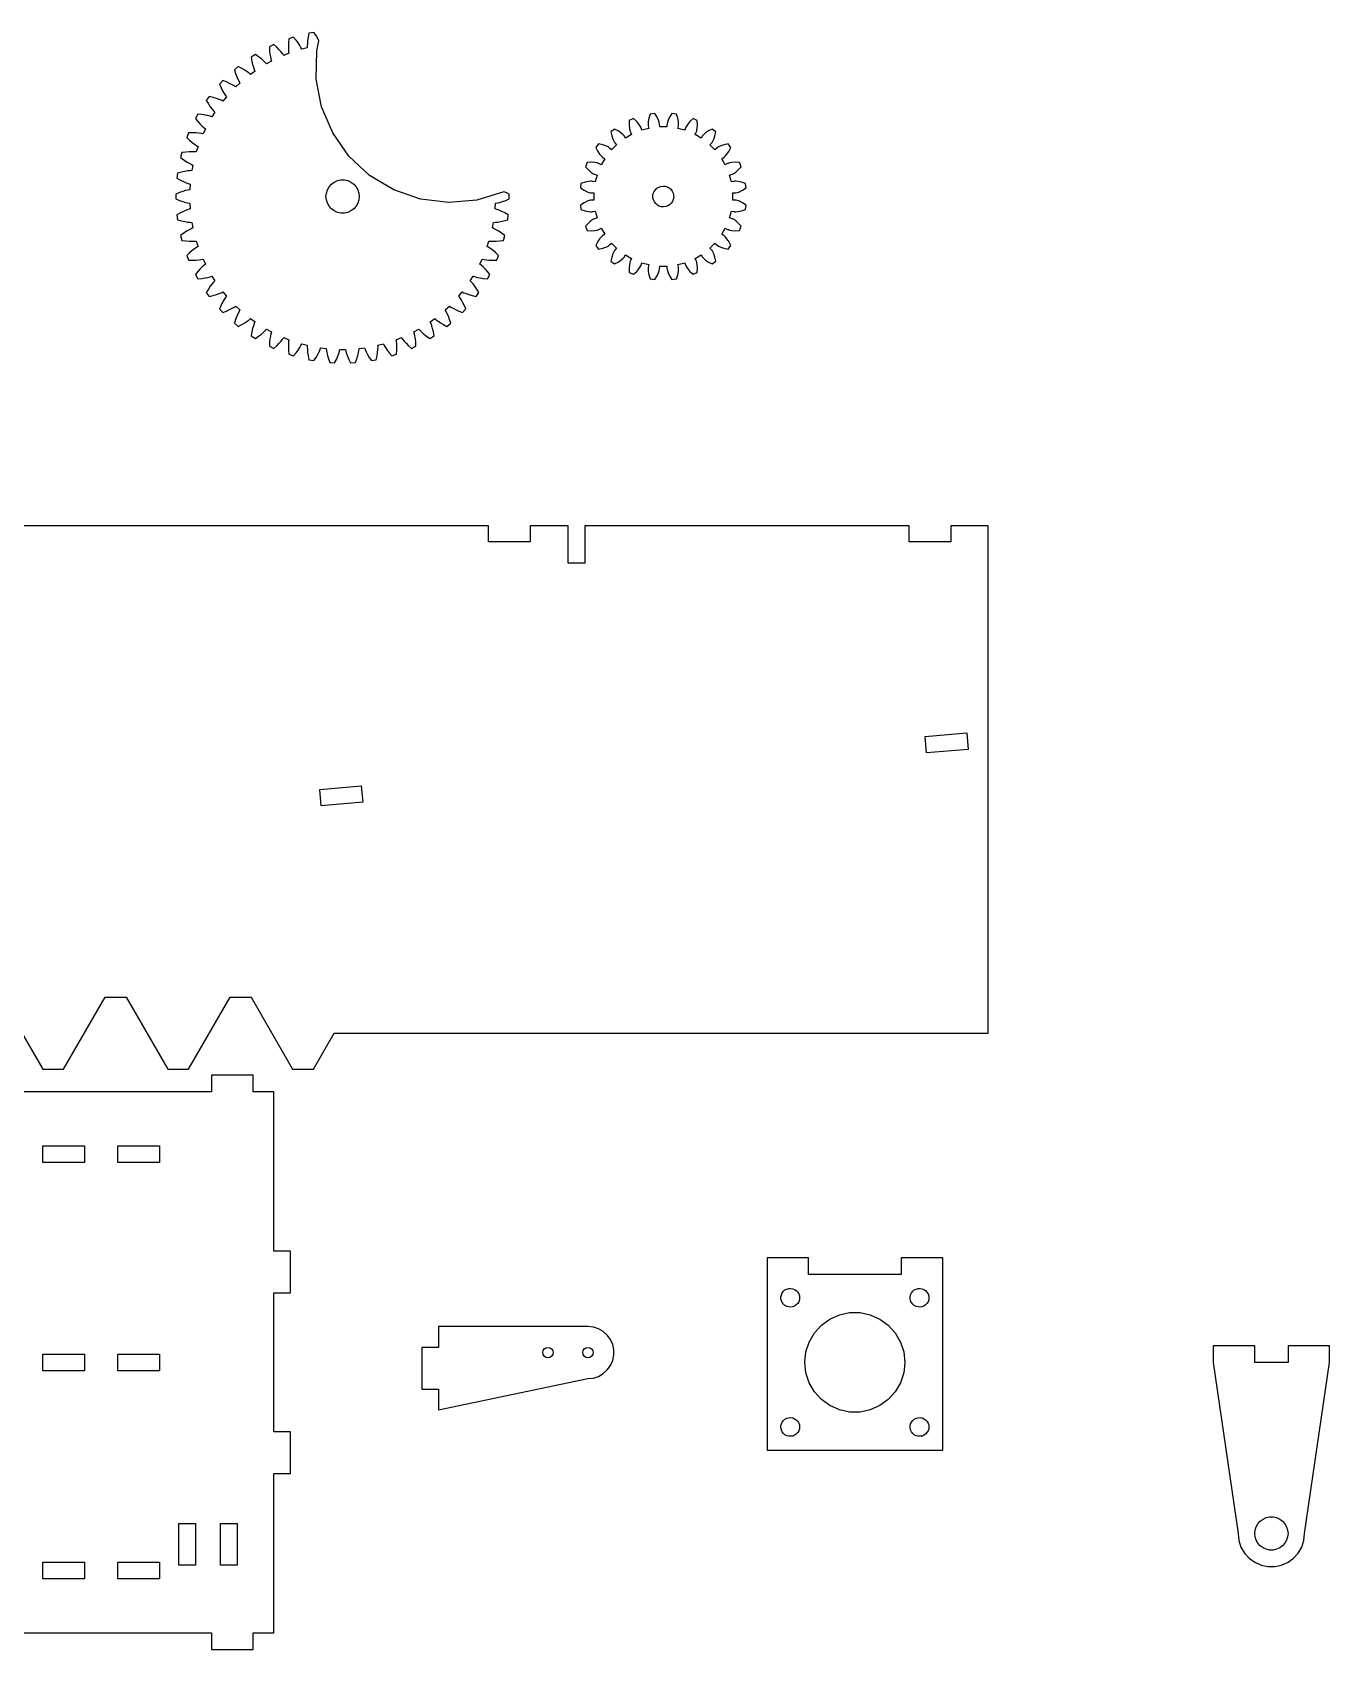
# Model space of a CAD drawing. Header units: metres. Extents: x -508 to 508, y -209 to 629.
# Drawn here: x 2.5 to 314, y -209 to 179.4 of the extents above; entities that cross this region are included whole.
import ezdxf

# ---------------------------------------------------------------- set-up
doc = ezdxf.new("R2010")
doc.units = ezdxf.units.M

msp = doc.modelspace()

# ---------------------------------------------------------------- linework, layer by layer
for p, q in [((68.9133, 179.201), (68.7155, 178.275)), ((70.0859, 179.424), (68.9133, 179.201)), ((70.6105, 178.637), (70.0859, 179.424)), ((60.4986, 176.467), (59.4185, 175.958)), ((59.4185, 175.958), (59.457, 175.013)), ((59.457, 175.013), (59.5385, 174.196)), ((61.2026, 175.834), (60.4986, 176.467)), ((61.7802, 175.251), (61.2026, 175.834)), ((62.2399, 174.728), (61.7802, 175.251)), ((63.9836, 176.935), (63.9621, 176.115)), ((63.9621, 176.115), (63.9847, 175.419)), ((64.0639, 177.878), (63.9836, 176.935)), ((63.9847, 175.419), (64.0366, 174.85)), ((64.0366, 174.85), (64.103, 174.41)), ((65.1992, 178.247), (64.0639, 177.878)), ((65.8184, 177.531), (65.1992, 178.247)), ((66.3183, 176.88), (65.8184, 177.531)), ((66.7089, 176.304), (66.3183, 176.88)), ((67.001, 175.814), (66.7089, 176.304)), ((67.2062, 175.418), (67.001, 175.814)), ((67.2094, 175.407), (67.2062, 175.418)), ((68.5202, 175.743), (67.2094, 175.407)), ((68.5265, 176.771), (68.5067, 176.2)), ((68.5067, 176.2), (68.5174, 175.755)), ((68.5174, 175.755), (68.5202, 175.743)), ((68.5912, 177.464), (68.5265, 176.771)), ((68.7155, 178.275), (68.5912, 177.464)), ((71.0248, 177.928), (70.6105, 178.637)), ((70.6554, 168.192), (70.774, 174.986)), ((70.774, 174.986), (71.3195, 177.348)), ((71.3195, 177.348), (71.0248, 177.928)), ((51.9481, 171.217), (51.0284, 170.457)), ((52.7872, 170.78), (51.9481, 171.217)), ((56.0582, 174.111), (55.0504, 173.471)), ((55.0504, 173.471), (55.2071, 172.538)), ((55.2071, 172.538), (55.3904, 171.738)), ((55.3904, 171.738), (55.5852, 171.07)), ((55.5852, 171.07), (55.7769, 170.532)), ((56.8359, 173.572), (56.0582, 174.111)), ((57.4821, 173.065), (56.8359, 173.572)), ((58.0037, 172.604), (57.4821, 173.065)), ((58.4086, 172.202), (58.0037, 172.604)), ((58.7057, 171.87), (58.4086, 172.202)), ((58.7117, 171.86), (58.7057, 171.87)), ((59.8976, 172.512), (58.7117, 171.86)), ((59.5385, 174.196), (59.6481, 173.509)), ((59.6481, 173.509), (59.7709, 172.951)), ((59.7709, 172.951), (59.892, 172.522)), ((59.892, 172.522), (59.8976, 172.512)), ((62.5912, 174.278), (62.2399, 174.728)), ((62.8444, 173.912), (62.5912, 174.278)), ((62.849, 173.901), (62.8444, 173.912)), ((64.1072, 174.399), (62.849, 173.901)), ((64.103, 174.41), (64.1072, 174.399)), ((48.2331, 167.832), (47.4159, 166.961)), ((49.1204, 167.503), (48.2331, 167.832)), ((49.8723, 167.173), (49.1204, 167.503)), ((50.4921, 166.856), (49.8723, 167.173)), ((51.0284, 170.457), (51.3008, 169.55)), ((51.3008, 169.55), (51.5829, 168.779)), ((52.3495, 167.237), (51.363, 166.311)), ((51.5829, 168.779), (51.86, 168.141)), ((51.86, 168.141), (52.1175, 167.631)), ((52.1175, 167.631), (52.3415, 167.246)), ((52.3415, 167.246), (52.3495, 167.237)), ((53.4919, 170.358), (52.7872, 170.78)), ((54.067, 169.967), (53.4919, 170.358)), ((54.5192, 169.618), (54.067, 169.967)), ((54.8556, 169.326), (54.5192, 169.618)), ((54.8628, 169.317), (54.8556, 169.326)), ((55.9576, 170.112), (54.8628, 169.317)), ((55.7769, 170.532), (55.9508, 170.122)), ((55.9508, 170.122), (55.9576, 170.112)), ((71.9519, 161.523), (70.6554, 168.192)), ((44.9717, 164.007), (44.27, 163.041)), ((45.8932, 163.792), (44.9717, 164.007)), ((46.6805, 163.559), (45.8932, 163.792)), ((47.3351, 163.322), (46.6805, 163.559)), ((47.8596, 163.097), (47.3351, 163.322)), ((47.4159, 166.961), (47.7998, 166.097)), ((47.7998, 166.097), (48.1763, 165.367)), ((48.1763, 165.367), (48.5312, 164.768)), ((49.1301, 163.933), (48.2675, 162.89)), ((48.5312, 164.768), (48.8506, 164.295)), ((48.8506, 164.295), (49.1211, 163.941)), ((49.1211, 163.941), (49.1301, 163.933)), ((50.9843, 166.567), (50.4921, 166.856)), ((51.3547, 166.32), (50.9843, 166.567)), ((51.363, 166.311), (51.3547, 166.32)), ((42.2153, 159.803), (41.6403, 158.757)), ((43.1566, 159.706), (42.2153, 159.803)), ((43.9669, 159.573), (43.1566, 159.706)), ((44.6459, 159.421), (43.9669, 159.573)), ((44.27, 163.041), (44.7593, 162.231)), ((45.1946, 159.263), (44.6459, 159.421)), ((44.7593, 162.231), (45.2243, 161.554)), ((45.6149, 159.115), (45.1946, 159.263)), ((45.2243, 161.554), (45.6514, 161.005)), ((46.3502, 160.252), (45.6251, 159.109)), ((45.6514, 161.005), (46.0276, 160.576)), ((46.0276, 160.576), (46.3403, 160.258)), ((46.3403, 160.258), (46.3502, 160.252)), ((48.2582, 162.898), (47.8596, 163.097)), ((48.2675, 162.89), (48.2582, 162.898)), ((74.6066, 155.268), (71.9519, 161.523)), ((150.841, 159.762), (150.53, 158.783)), ((151.933, 159.906), (150.841, 159.762)), ((152.486, 159.04), (151.933, 159.906)), ((156.063, 159.906), (155.509, 159.04)), ((157.155, 159.762), (156.063, 159.906)), ((157.466, 158.783), (157.155, 159.762)), ((41.6403, 158.757), (42.2272, 158.015)), ((42.2272, 158.015), (42.7734, 157.402)), ((42.7734, 157.402), (43.266, 156.91)), ((43.266, 156.91), (43.693, 156.532)), ((44.0537, 156.251), (43.4775, 155.026)), ((43.693, 156.532), (44.043, 156.256)), ((44.043, 156.256), (44.0537, 156.251)), ((45.6251, 159.109), (45.6149, 159.115)), ((142.256, 156.207), (141.382, 155.536)), ((141.382, 155.536), (141.603, 154.532)), ((143.169, 155.734), (142.256, 156.207)), ((143.832, 155.287), (143.169, 155.734)), ((145.833, 158.272), (145.787, 157.245)), ((145.787, 157.245), (145.842, 156.448)), ((146.851, 158.693), (145.833, 158.272)), ((145.842, 156.448), (145.945, 155.886)), ((145.945, 155.886), (146.045, 155.558)), ((146.045, 155.558), (146.089, 155.453)), ((146.089, 155.453), (146.38, 154.883)), ((147.61, 158), (146.851, 158.693)), ((148.135, 157.398), (147.61, 158)), ((148.459, 156.927), (148.135, 157.398)), ((148.62, 156.625), (148.459, 156.927)), ((148.663, 156.519), (148.62, 156.625)), ((148.86, 155.911), (148.663, 156.519)), ((150.492, 156.348), (148.86, 155.911)), ((150.376, 157.998), (150.331, 157.429)), ((150.331, 157.429), (150.342, 157.087)), ((150.342, 157.087), (150.358, 156.973)), ((150.358, 156.973), (150.492, 156.348)), ((150.53, 158.783), (150.376, 157.998)), ((152.837, 158.322), (152.486, 159.04)), ((153.028, 157.784), (152.837, 158.322)), ((153.106, 157.451), (153.028, 157.784)), ((153.121, 157.337), (153.106, 157.451)), ((153.153, 156.698), (153.121, 157.337)), ((154.842, 156.698), (153.153, 156.698)), ((154.875, 157.337), (154.842, 156.698)), ((154.889, 157.451), (154.875, 157.337)), ((154.967, 157.784), (154.889, 157.451)), ((155.158, 158.322), (154.967, 157.784)), ((155.509, 159.04), (155.158, 158.322)), ((157.619, 157.998), (157.466, 158.783)), ((157.504, 156.348), (157.638, 156.973)), ((159.136, 155.911), (157.504, 156.348)), ((157.664, 157.429), (157.619, 157.998)), ((157.638, 156.973), (157.653, 157.087)), ((157.653, 157.087), (157.664, 157.429)), ((159.332, 156.519), (159.136, 155.911)), ((159.375, 156.625), (159.332, 156.519)), ((159.537, 156.927), (159.375, 156.625)), ((159.861, 157.398), (159.537, 156.927)), ((160.386, 158), (159.861, 157.398)), ((161.145, 158.693), (160.386, 158)), ((162.162, 158.272), (161.145, 158.693)), ((161.615, 154.883), (161.907, 155.453)), ((161.907, 155.453), (161.951, 155.558)), ((161.951, 155.558), (162.05, 155.886)), ((162.05, 155.886), (162.154, 156.448)), ((162.154, 156.448), (162.209, 157.245)), ((162.209, 157.245), (162.162, 158.272)), ((164.827, 155.734), (164.164, 155.287)), ((165.739, 156.207), (164.827, 155.734)), ((166.613, 155.536), (165.739, 156.207)), ((166.392, 154.532), (166.613, 155.536)), ((40.0076, 155.288), (39.5682, 154.178)), ((39.5682, 154.178), (40.2435, 153.515)), ((40.9536, 155.309), (40.0076, 155.288)), ((40.2435, 153.515), (40.8622, 152.975)), ((40.8622, 152.975), (41.4126, 152.549)), ((41.7742, 155.279), (40.9536, 155.309)), ((41.4126, 152.549), (41.8836, 152.227)), ((42.467, 155.212), (41.7742, 155.279)), ((42.2768, 151.993), (41.8586, 150.706)), ((41.8836, 152.227), (42.2655, 151.997)), ((42.2655, 151.997), (42.2768, 151.993)), ((43.0311, 155.125), (42.467, 155.212)), ((43.4667, 155.031), (43.0311, 155.125)), ((43.4775, 155.026), (43.4667, 155.031)), ((78.5037, 149.703), (74.6066, 155.268)), ((138.462, 152.615), (137.791, 151.742)), ((137.791, 151.742), (138.264, 150.829)), ((139.465, 152.395), (138.462, 152.615)), ((140.222, 152.135), (139.465, 152.395)), ((140.737, 151.89), (140.222, 152.135)), ((141.028, 151.709), (140.737, 151.89)), ((141.118, 151.639), (141.028, 151.709)), ((141.593, 151.21), (141.118, 151.639)), ((142.788, 152.405), (141.593, 151.21)), ((141.603, 154.532), (141.863, 153.776)), ((141.863, 153.776), (142.108, 153.261)), ((142.108, 153.261), (142.289, 152.97)), ((142.289, 152.97), (142.359, 152.879)), ((142.359, 152.879), (142.788, 152.405)), ((144.266, 154.917), (143.832, 155.287)), ((144.5, 154.667), (144.266, 154.917)), ((144.57, 154.576), (144.5, 154.667)), ((144.917, 154.039), (144.57, 154.576)), ((146.38, 154.883), (144.917, 154.039)), ((163.078, 154.039), (161.615, 154.883)), ((163.426, 154.576), (163.078, 154.039)), ((163.495, 154.667), (163.426, 154.576)), ((163.729, 154.917), (163.495, 154.667)), ((164.164, 155.287), (163.729, 154.917)), ((165.208, 152.405), (165.637, 152.879)), ((166.402, 151.21), (165.208, 152.405)), ((165.637, 152.879), (165.707, 152.97)), ((165.707, 152.97), (165.888, 153.261)), ((165.888, 153.261), (166.133, 153.776)), ((166.133, 153.776), (166.392, 154.532)), ((166.877, 151.639), (166.402, 151.21)), ((166.968, 151.709), (166.877, 151.639)), ((167.258, 151.89), (166.968, 151.709)), ((167.774, 152.135), (167.258, 151.89)), ((168.53, 152.395), (167.774, 152.135)), ((169.534, 152.615), (168.53, 152.395)), ((170.204, 151.742), (169.534, 152.615)), ((169.731, 150.829), (170.204, 151.742)), ((38.3832, 150.531), (38.0863, 149.375)), ((38.0863, 149.375), (38.8394, 148.802)), ((39.3192, 150.67), (38.3832, 150.531)), ((38.8394, 148.802), (39.5209, 148.344)), ((40.137, 150.743), (39.3192, 150.67)), ((39.5209, 148.344), (40.1203, 147.99)), ((40.1203, 147.99), (40.6281, 147.729)), ((40.8327, 150.765), (40.137, 150.743)), ((40.6281, 147.729), (41.0357, 147.549)), ((41.4032, 150.748), (40.8327, 150.765)), ((41.8472, 150.71), (41.4032, 150.748)), ((41.8586, 150.706), (41.8472, 150.71)), ((83.4728, 145.069), (78.5037, 149.703)), ((135.726, 148.165), (135.304, 147.147)), ((136.753, 148.211), (135.726, 148.165)), ((137.55, 148.156), (136.753, 148.211)), ((138.112, 148.053), (137.55, 148.156)), ((138.439, 147.953), (138.112, 148.053)), ((138.264, 150.829), (138.71, 150.166)), ((138.545, 147.909), (138.439, 147.953)), ((139.114, 147.618), (138.545, 147.909)), ((138.71, 150.166), (139.081, 149.732)), ((139.081, 149.732), (139.331, 149.497)), ((139.959, 149.081), (139.114, 147.618)), ((139.331, 149.497), (139.422, 149.428)), ((139.422, 149.428), (139.959, 149.081)), ((168.036, 149.081), (168.574, 149.428)), ((168.881, 147.618), (168.036, 149.081)), ((168.574, 149.428), (168.665, 149.497)), ((168.665, 149.497), (168.915, 149.732)), ((169.451, 147.909), (168.881, 147.618)), ((168.915, 149.732), (169.285, 150.166)), ((169.285, 150.166), (169.731, 150.829)), ((169.556, 147.953), (169.451, 147.909)), ((169.884, 148.053), (169.556, 147.953)), ((170.445, 148.156), (169.884, 148.053)), ((171.243, 148.211), (170.445, 148.156)), ((172.27, 148.165), (171.243, 148.211)), ((172.691, 147.147), (172.27, 148.165)), ((37.3678, 145.608), (37.2182, 144.424)), ((37.2182, 144.424), (38.0371, 143.95)), ((38.2789, 145.864), (37.3678, 145.608)), ((38.0371, 143.95), (38.7707, 143.581)), ((39.0812, 146.039), (38.2789, 145.864)), ((39.7687, 146.147), (39.0812, 146.039)), ((40.3368, 146.202), (39.7687, 146.147)), ((40.7821, 146.22), (40.3368, 146.202)), ((40.7938, 146.218), (40.7821, 146.22)), ((41.0474, 147.547), (40.7938, 146.218)), ((41.0357, 147.549), (41.0474, 147.547)), ((74.9989, 143.464), (75.7628, 143.804)), ((75.7628, 143.804), (76.5808, 143.978)), ((76.5808, 143.978), (77.417, 143.978)), ((77.417, 143.978), (78.2349, 143.804)), ((78.2349, 143.804), (78.9989, 143.464)), ((89.2967, 141.57), (83.4728, 145.069)), ((135.304, 147.147), (135.997, 146.388)), ((135.997, 146.388), (136.6, 145.863)), ((136.6, 145.863), (137.07, 145.539)), ((137.07, 145.539), (137.373, 145.378)), ((137.373, 145.378), (137.478, 145.334)), ((137.478, 145.334), (138.087, 145.138)), ((138.087, 145.138), (137.65, 143.506)), ((169.908, 145.138), (170.517, 145.334)), ((170.346, 143.506), (169.908, 145.138)), ((170.517, 145.334), (170.623, 145.378)), ((170.623, 145.378), (170.925, 145.539)), ((170.925, 145.539), (171.395, 145.863)), ((171.395, 145.863), (171.998, 146.388)), ((171.998, 146.388), (172.691, 147.147)), ((37.8493, 140.965), (36.9774, 140.597)), ((36.9774, 140.597), (36.9774, 139.403)), ((38.6233, 141.239), (37.8493, 140.965)), ((39.2919, 141.432), (38.6233, 141.239)), ((38.7707, 143.581), (39.4097, 143.305)), ((39.8485, 141.558), (39.2919, 141.432)), ((39.4097, 143.305), (39.9461, 143.11)), ((40.2881, 141.631), (39.8485, 141.558)), ((39.9461, 143.11), (40.3731, 142.982)), ((40.3, 141.631), (40.2881, 141.631)), ((40.385, 142.982), (40.3, 141.631)), ((40.3731, 142.982), (40.385, 142.982)), ((72.9989, 140), (73.0863, 140.832)), ((73.0863, 139.168), (72.9989, 140)), ((73.0863, 140.832), (73.3447, 141.627)), ((73.3447, 141.627), (73.7628, 142.351)), ((73.7628, 142.351), (74.3224, 142.973)), ((74.3224, 142.973), (74.9989, 143.464)), ((78.9989, 143.464), (79.6754, 142.973)), ((79.6754, 142.973), (80.2349, 142.351)), ((80.2349, 142.351), (80.6531, 141.627)), ((80.6531, 141.627), (80.9115, 140.832)), ((80.9115, 140.832), (80.9989, 140)), ((80.9989, 140), (80.9115, 139.168)), ((95.7209, 139.358), (89.2967, 141.57)), ((115.731, 141.108), (109.233, 139.122)), ((115.735, 141.111), (115.731, 141.108)), ((116.148, 140.965), (115.735, 141.111)), ((117.02, 140.597), (116.148, 140.965)), ((117.02, 139.403), (117.02, 140.597)), ((134.235, 143.157), (134.092, 142.065)), ((134.092, 142.065), (134.957, 141.512)), ((135.215, 143.468), (134.235, 143.157)), ((134.957, 141.512), (135.676, 141.16)), ((136, 143.621), (135.215, 143.468)), ((135.676, 141.16), (136.214, 140.969)), ((136.569, 143.667), (136, 143.621)), ((136.214, 140.969), (136.547, 140.892)), ((136.547, 140.892), (136.661, 140.877)), ((136.911, 143.655), (136.569, 143.667)), ((136.661, 140.877), (137.3, 140.845)), ((137.024, 143.64), (136.911, 143.655)), ((137.65, 143.506), (137.024, 143.64)), ((137.3, 140.845), (137.3, 139.155)), ((151.505, 140.196), (151.601, 140.71)), ((151.519, 139.674), (151.505, 140.196)), ((151.601, 140.71), (151.801, 141.193)), ((151.801, 141.193), (152.097, 141.624)), ((152.097, 141.624), (152.476, 141.983)), ((152.476, 141.983), (152.921, 142.256)), ((152.921, 142.256), (153.414, 142.431)), ((153.414, 142.431), (153.932, 142.499)), ((153.932, 142.499), (154.453, 142.458)), ((154.453, 142.458), (154.954, 142.31)), ((154.954, 142.31), (155.414, 142.06)), ((155.414, 142.06), (155.811, 141.721)), ((155.811, 141.721), (156.129, 141.306)), ((156.129, 141.306), (156.354, 140.835)), ((156.354, 140.835), (156.476, 140.326)), ((156.476, 140.326), (156.49, 139.804)), ((170.971, 143.64), (170.346, 143.506)), ((170.696, 140.845), (171.335, 140.877)), ((170.696, 139.155), (170.696, 140.845)), ((171.084, 143.655), (170.971, 143.64)), ((171.427, 143.667), (171.084, 143.655)), ((171.335, 140.877), (171.448, 140.892)), ((171.996, 143.621), (171.427, 143.667)), ((171.448, 140.892), (171.782, 140.969)), ((171.782, 140.969), (172.32, 141.16)), ((172.78, 143.468), (171.996, 143.621)), ((172.32, 141.16), (173.038, 141.512)), ((173.76, 143.157), (172.78, 143.468)), ((173.038, 141.512), (173.904, 142.065)), ((173.904, 142.065), (173.76, 143.157)), ((36.9774, 139.403), (37.8493, 139.035)), ((38.0371, 136.05), (37.2182, 135.576)), ((37.8493, 139.035), (38.6233, 138.761)), ((38.7707, 136.419), (38.0371, 136.05)), ((38.6233, 138.761), (39.2919, 138.568)), ((39.4097, 136.695), (38.7707, 136.419)), ((39.2919, 138.568), (39.8485, 138.442)), ((39.9461, 136.89), (39.4097, 136.695)), ((39.8485, 138.442), (40.2881, 138.369)), ((40.3731, 137.018), (39.9461, 136.89)), ((40.2881, 138.369), (40.3, 138.369)), ((40.3, 138.369), (40.385, 137.018)), ((40.385, 137.018), (40.3731, 137.018)), ((73.3447, 138.373), (73.0863, 139.168)), ((73.7628, 137.649), (73.3447, 138.373)), ((74.3224, 137.027), (73.7628, 137.649)), ((74.9989, 136.536), (74.3224, 137.027)), ((75.7628, 136.196), (74.9989, 136.536)), ((76.5808, 136.022), (75.7628, 136.196)), ((77.417, 136.022), (76.5808, 136.022)), ((78.2349, 136.196), (77.417, 136.022)), ((78.9989, 136.536), (78.2349, 136.196)), ((79.6754, 137.027), (78.9989, 136.536)), ((80.2349, 137.649), (79.6754, 137.027)), ((80.6531, 138.373), (80.2349, 137.649)), ((80.9115, 139.168), (80.6531, 138.373)), ((102.465, 138.53), (95.7209, 139.358)), ((109.233, 139.122), (102.465, 138.53)), ((113.613, 137.018), (113.698, 138.369)), ((113.625, 137.018), (113.613, 137.018)), ((114.052, 136.89), (113.625, 137.018)), ((113.698, 138.369), (113.71, 138.369)), ((113.71, 138.369), (114.149, 138.442)), ((114.588, 136.695), (114.052, 136.89)), ((114.149, 138.442), (114.706, 138.568)), ((115.227, 136.419), (114.588, 136.695)), ((114.706, 138.568), (115.374, 138.761)), ((115.961, 136.05), (115.227, 136.419)), ((115.374, 138.761), (116.148, 139.035)), ((116.78, 135.576), (115.961, 136.05)), ((116.148, 139.035), (117.02, 139.403)), ((134.957, 138.488), (134.092, 137.935)), ((134.092, 137.935), (134.235, 136.843)), ((134.235, 136.843), (135.215, 136.532)), ((135.676, 138.84), (134.957, 138.488)), ((135.215, 136.532), (136, 136.379)), ((136.214, 139.031), (135.676, 138.84)), ((136, 136.379), (136.569, 136.333)), ((136.547, 139.108), (136.214, 139.031)), ((136.661, 139.123), (136.547, 139.108)), ((136.569, 136.333), (136.911, 136.345)), ((137.3, 139.155), (136.661, 139.123)), ((136.911, 136.345), (137.024, 136.36)), ((137.024, 136.36), (137.65, 136.494)), ((137.65, 136.494), (138.087, 134.862)), ((151.641, 139.165), (151.519, 139.674)), ((151.866, 138.694), (151.641, 139.165)), ((152.184, 138.279), (151.866, 138.694)), ((152.582, 137.94), (152.184, 138.279)), ((153.041, 137.69), (152.582, 137.94)), ((153.542, 137.542), (153.041, 137.69)), ((154.063, 137.501), (153.542, 137.542)), ((154.581, 137.569), (154.063, 137.501)), ((155.074, 137.744), (154.581, 137.569)), ((155.52, 138.017), (155.074, 137.744)), ((155.899, 138.376), (155.52, 138.017)), ((156.195, 138.807), (155.899, 138.376)), ((156.395, 139.29), (156.195, 138.807)), ((156.49, 139.804), (156.395, 139.29)), ((169.908, 134.862), (170.346, 136.494)), ((170.346, 136.494), (170.971, 136.36)), ((171.335, 139.123), (170.696, 139.155)), ((170.971, 136.36), (171.084, 136.345)), ((171.084, 136.345), (171.427, 136.333)), ((171.448, 139.108), (171.335, 139.123)), ((171.427, 136.333), (171.996, 136.379)), ((171.782, 139.031), (171.448, 139.108)), ((172.32, 138.84), (171.782, 139.031)), ((171.996, 136.379), (172.78, 136.532)), ((173.038, 138.488), (172.32, 138.84)), ((172.78, 136.532), (173.76, 136.843)), ((173.904, 137.935), (173.038, 138.488)), ((173.76, 136.843), (173.904, 137.935)), ((37.2182, 135.576), (37.3678, 134.392)), ((37.3678, 134.392), (38.2789, 134.136)), ((38.2789, 134.136), (39.0812, 133.961)), ((39.0812, 133.961), (39.7687, 133.853)), ((39.7687, 133.853), (40.3368, 133.798)), ((40.6281, 132.271), (40.1203, 132.01)), ((40.3368, 133.798), (40.7821, 133.78)), ((41.0357, 132.451), (40.6281, 132.271)), ((40.7821, 133.78), (40.7938, 133.782)), ((40.7938, 133.782), (41.0474, 132.453)), ((41.0474, 132.453), (41.0357, 132.451)), ((112.95, 132.453), (113.204, 133.782)), ((112.962, 132.451), (112.95, 132.453)), ((113.37, 132.271), (112.962, 132.451)), ((113.204, 133.782), (113.216, 133.78)), ((113.216, 133.78), (113.661, 133.798)), ((113.877, 132.01), (113.37, 132.271)), ((113.661, 133.798), (114.229, 133.853)), ((114.229, 133.853), (114.917, 133.961)), ((114.917, 133.961), (115.719, 134.136)), ((115.719, 134.136), (116.63, 134.392)), ((116.63, 134.392), (116.78, 135.576)), ((135.997, 133.612), (135.304, 132.853)), ((135.304, 132.853), (135.726, 131.835)), ((136.6, 134.137), (135.997, 133.612)), ((137.07, 134.461), (136.6, 134.137)), ((137.373, 134.622), (137.07, 134.461)), ((137.478, 134.666), (137.373, 134.622)), ((138.087, 134.862), (137.478, 134.666)), ((138.439, 132.047), (138.545, 132.091)), ((138.545, 132.091), (139.114, 132.382)), ((139.114, 132.382), (139.959, 130.919)), ((168.036, 130.919), (168.881, 132.382)), ((168.881, 132.382), (169.451, 132.091)), ((169.451, 132.091), (169.556, 132.047)), ((170.517, 134.666), (169.908, 134.862)), ((170.623, 134.622), (170.517, 134.666)), ((170.925, 134.461), (170.623, 134.622)), ((171.395, 134.137), (170.925, 134.461)), ((171.998, 133.612), (171.395, 134.137)), ((172.691, 132.853), (171.998, 133.612)), ((172.27, 131.835), (172.691, 132.853)), ((38.8394, 131.198), (38.0863, 130.625)), ((38.0863, 130.625), (38.3832, 129.469)), ((38.3832, 129.469), (39.3192, 129.33)), ((39.5209, 131.656), (38.8394, 131.198)), ((39.3192, 129.33), (40.137, 129.257)), ((40.1203, 132.01), (39.5209, 131.656)), ((40.137, 129.257), (40.8327, 129.235)), ((40.8327, 129.235), (41.4032, 129.252)), ((41.4032, 129.252), (41.8472, 129.29)), ((41.8472, 129.29), (41.8586, 129.294)), ((41.8586, 129.294), (42.2768, 128.007)), ((111.721, 128.007), (112.139, 129.294)), ((112.139, 129.294), (112.151, 129.29)), ((112.151, 129.29), (112.594, 129.252)), ((112.594, 129.252), (113.165, 129.235)), ((113.165, 129.235), (113.861, 129.257)), ((113.861, 129.257), (114.679, 129.33)), ((114.477, 131.656), (113.877, 132.01)), ((115.158, 131.198), (114.477, 131.656)), ((114.679, 129.33), (115.615, 129.469)), ((115.911, 130.625), (115.158, 131.198)), ((115.615, 129.469), (115.911, 130.625)), ((135.726, 131.835), (136.753, 131.789)), ((136.753, 131.789), (137.55, 131.844)), ((137.55, 131.844), (138.112, 131.947)), ((138.264, 129.171), (137.791, 128.258)), ((137.791, 128.258), (138.462, 127.385)), ((138.112, 131.947), (138.439, 132.047)), ((138.71, 129.834), (138.264, 129.171)), ((139.081, 130.268), (138.71, 129.834)), ((139.331, 130.503), (139.081, 130.268)), ((139.422, 130.572), (139.331, 130.503)), ((139.959, 130.919), (139.422, 130.572)), ((140.737, 128.11), (141.028, 128.291)), ((141.028, 128.291), (141.118, 128.361)), ((141.118, 128.361), (141.593, 128.79)), ((141.593, 128.79), (142.788, 127.595)), ((165.208, 127.595), (166.402, 128.79)), ((166.402, 128.79), (166.877, 128.361)), ((166.877, 128.361), (166.968, 128.291)), ((166.968, 128.291), (167.258, 128.11)), ((168.574, 130.572), (168.036, 130.919)), ((168.665, 130.503), (168.574, 130.572)), ((168.915, 130.268), (168.665, 130.503)), ((169.285, 129.834), (168.915, 130.268)), ((169.731, 129.171), (169.285, 129.834)), ((169.534, 127.385), (170.204, 128.258)), ((169.556, 132.047), (169.884, 131.947)), ((170.204, 128.258), (169.731, 129.171)), ((169.884, 131.947), (170.445, 131.844)), ((170.445, 131.844), (171.243, 131.789)), ((171.243, 131.789), (172.27, 131.835)), ((40.2435, 126.485), (39.5682, 125.822)), ((39.5682, 125.822), (40.0076, 124.712)), ((40.0076, 124.712), (40.9536, 124.691)), ((40.8622, 127.025), (40.2435, 126.485)), ((41.4126, 127.451), (40.8622, 127.025)), ((40.9536, 124.691), (41.7742, 124.721)), ((41.8836, 127.773), (41.4126, 127.451)), ((41.7742, 124.721), (42.467, 124.788)), ((42.2655, 128.003), (41.8836, 127.773)), ((42.2768, 128.007), (42.2655, 128.003)), ((42.467, 124.788), (43.0311, 124.875)), ((43.0311, 124.875), (43.4667, 124.969)), ((43.4667, 124.969), (43.4775, 124.974)), ((43.4775, 124.974), (44.0537, 123.749)), ((109.944, 123.749), (110.52, 124.974)), ((110.52, 124.974), (110.531, 124.969)), ((110.531, 124.969), (110.967, 124.875)), ((110.967, 124.875), (111.531, 124.788)), ((111.531, 124.788), (112.224, 124.721)), ((111.732, 128.003), (111.721, 128.007)), ((112.114, 127.773), (111.732, 128.003)), ((112.585, 127.451), (112.114, 127.773)), ((112.224, 124.721), (113.044, 124.691)), ((113.136, 127.025), (112.585, 127.451)), ((113.044, 124.691), (113.99, 124.712)), ((113.754, 126.485), (113.136, 127.025)), ((114.43, 125.822), (113.754, 126.485)), ((113.99, 124.712), (114.43, 125.822)), ((138.462, 127.385), (139.465, 127.605)), ((139.465, 127.605), (140.222, 127.865)), ((140.222, 127.865), (140.737, 128.11)), ((141.603, 125.468), (141.382, 124.464)), ((141.382, 124.464), (142.256, 123.793)), ((141.863, 126.224), (141.603, 125.468)), ((142.108, 126.739), (141.863, 126.224)), ((142.289, 127.03), (142.108, 126.739)), ((142.359, 127.121), (142.289, 127.03)), ((142.788, 127.595), (142.359, 127.121)), ((143.169, 124.266), (143.832, 124.713)), ((143.832, 124.713), (144.266, 125.083)), ((144.266, 125.083), (144.5, 125.333)), ((144.5, 125.333), (144.57, 125.424)), ((144.57, 125.424), (144.917, 125.961)), ((144.917, 125.961), (146.38, 125.117)), ((146.045, 124.442), (145.945, 124.114)), ((146.089, 124.547), (146.045, 124.442)), ((146.38, 125.117), (146.089, 124.547)), ((161.615, 125.117), (163.078, 125.961)), ((161.907, 124.547), (161.615, 125.117)), ((161.951, 124.442), (161.907, 124.547)), ((162.05, 124.114), (161.951, 124.442)), ((163.078, 125.961), (163.426, 125.424)), ((163.426, 125.424), (163.495, 125.333)), ((163.495, 125.333), (163.729, 125.083)), ((163.729, 125.083), (164.164, 124.713)), ((164.164, 124.713), (164.827, 124.266)), ((165.637, 127.121), (165.208, 127.595)), ((165.707, 127.03), (165.637, 127.121)), ((165.888, 126.739), (165.707, 127.03)), ((165.739, 123.793), (166.613, 124.464)), ((166.133, 126.224), (165.888, 126.739)), ((166.392, 125.468), (166.133, 126.224)), ((166.613, 124.464), (166.392, 125.468)), ((167.258, 128.11), (167.774, 127.865)), ((167.774, 127.865), (168.53, 127.605)), ((168.53, 127.605), (169.534, 127.385)), ((42.2272, 121.985), (41.6403, 121.243)), ((41.6403, 121.243), (42.2153, 120.197)), ((42.7734, 122.598), (42.2272, 121.985)), ((43.266, 123.09), (42.7734, 122.598)), ((43.1566, 120.294), (43.9669, 120.427)), ((43.693, 123.468), (43.266, 123.09)), ((44.043, 123.744), (43.693, 123.468)), ((43.9669, 120.427), (44.6459, 120.579)), ((44.0537, 123.749), (44.043, 123.744)), ((44.6459, 120.579), (45.1946, 120.737)), ((45.1946, 120.737), (45.6149, 120.885)), ((45.6149, 120.885), (45.6251, 120.891)), ((45.6251, 120.891), (46.3502, 119.748)), ((107.648, 119.748), (108.373, 120.891)), ((108.373, 120.891), (108.383, 120.885)), ((108.383, 120.885), (108.803, 120.737)), ((108.803, 120.737), (109.352, 120.579)), ((109.352, 120.579), (110.031, 120.427)), ((109.955, 123.744), (109.944, 123.749)), ((110.305, 123.468), (109.955, 123.744)), ((110.031, 120.427), (110.841, 120.294)), ((110.732, 123.09), (110.305, 123.468)), ((111.224, 122.598), (110.732, 123.09)), ((111.771, 121.985), (111.224, 122.598)), ((112.357, 121.243), (111.771, 121.985)), ((111.782, 120.197), (112.357, 121.243)), ((142.256, 123.793), (143.169, 124.266)), ((145.842, 123.552), (145.787, 122.755)), ((145.787, 122.755), (145.833, 121.728)), ((145.833, 121.728), (146.851, 121.307)), ((145.945, 124.114), (145.842, 123.552)), ((146.851, 121.307), (147.61, 122)), ((147.61, 122), (148.135, 122.602)), ((148.135, 122.602), (148.459, 123.073)), ((148.459, 123.073), (148.62, 123.375)), ((148.62, 123.375), (148.663, 123.481)), ((148.663, 123.481), (148.86, 124.089)), ((148.86, 124.089), (150.492, 123.652)), ((150.342, 122.913), (150.331, 122.571)), ((150.331, 122.571), (150.376, 122.002)), ((150.358, 123.027), (150.342, 122.913)), ((150.492, 123.652), (150.358, 123.027)), ((150.376, 122.002), (150.53, 121.217)), ((150.53, 121.217), (150.841, 120.238)), ((151.933, 120.094), (152.486, 120.96)), ((152.486, 120.96), (152.837, 121.678)), ((152.837, 121.678), (153.028, 122.216)), ((153.028, 122.216), (153.106, 122.549)), ((153.106, 122.549), (153.121, 122.663)), ((153.121, 122.663), (153.153, 123.302)), ((153.153, 123.302), (154.843, 123.302)), ((154.843, 123.302), (154.875, 122.663)), ((154.875, 122.663), (154.889, 122.549)), ((154.889, 122.549), (154.967, 122.216)), ((154.967, 122.216), (155.158, 121.678)), ((155.158, 121.678), (155.509, 120.96)), ((155.509, 120.96), (156.063, 120.094)), ((157.155, 120.238), (157.466, 121.217)), ((157.466, 121.217), (157.619, 122.002)), ((157.504, 123.652), (159.136, 124.089)), ((157.638, 123.027), (157.504, 123.652)), ((157.619, 122.002), (157.664, 122.571)), ((157.653, 122.913), (157.638, 123.027)), ((157.664, 122.571), (157.653, 122.913)), ((159.136, 124.089), (159.332, 123.481)), ((159.332, 123.481), (159.375, 123.375)), ((159.375, 123.375), (159.537, 123.073)), ((159.537, 123.073), (159.861, 122.602)), ((159.861, 122.602), (160.386, 122)), ((160.386, 122), (161.145, 121.307)), ((161.145, 121.307), (162.162, 121.728)), ((162.154, 123.552), (162.05, 124.114)), ((162.209, 122.755), (162.154, 123.552)), ((162.162, 121.728), (162.209, 122.755)), ((164.827, 124.266), (165.739, 123.793)), ((42.2153, 120.197), (43.1566, 120.294)), ((44.7593, 117.769), (44.27, 116.959)), ((44.27, 116.959), (44.9717, 115.993)), ((45.2243, 118.446), (44.7593, 117.769)), ((45.6514, 118.995), (45.2243, 118.446)), ((46.0276, 119.424), (45.6514, 118.995)), ((46.3403, 119.742), (46.0276, 119.424)), ((46.3502, 119.748), (46.3403, 119.742)), ((46.6805, 116.441), (47.3351, 116.678)), ((47.3351, 116.678), (47.8596, 116.903)), ((47.8596, 116.903), (48.2582, 117.102)), ((48.2582, 117.102), (48.2675, 117.11)), ((48.2675, 117.11), (49.1301, 116.067)), ((104.868, 116.067), (105.73, 117.11)), ((105.73, 117.11), (105.74, 117.102)), ((105.74, 117.102), (106.138, 116.903)), ((106.138, 116.903), (106.663, 116.678)), ((106.663, 116.678), (107.317, 116.441)), ((107.657, 119.742), (107.648, 119.748)), ((107.97, 119.424), (107.657, 119.742)), ((108.346, 118.995), (107.97, 119.424)), ((108.773, 118.446), (108.346, 118.995)), ((109.238, 117.769), (108.773, 118.446)), ((109.026, 115.993), (109.728, 116.959)), ((109.728, 116.959), (109.238, 117.769)), ((110.841, 120.294), (111.782, 120.197)), ((150.841, 120.238), (151.933, 120.094)), ((156.063, 120.094), (157.155, 120.238)), ((44.9717, 115.993), (45.8932, 116.208)), ((45.8932, 116.208), (46.6805, 116.441)), ((47.7998, 113.903), (47.4159, 113.039)), ((47.4159, 113.039), (48.2331, 112.168)), ((48.1763, 114.633), (47.7998, 113.903)), ((48.5312, 115.232), (48.1763, 114.633)), ((48.8506, 115.705), (48.5312, 115.232)), ((49.1211, 116.059), (48.8506, 115.705)), ((49.1204, 112.497), (49.8723, 112.827)), ((49.1301, 116.067), (49.1211, 116.059)), ((49.8723, 112.827), (50.4921, 113.144)), ((50.4921, 113.144), (50.9843, 113.433)), ((50.9843, 113.433), (51.3547, 113.68)), ((51.3547, 113.68), (51.363, 113.689)), ((51.363, 113.689), (52.3495, 112.763)), ((52.3415, 112.754), (52.1175, 112.369)), ((52.3495, 112.763), (52.3415, 112.754)), ((101.648, 112.763), (102.635, 113.689)), ((101.656, 112.754), (101.648, 112.763)), ((101.88, 112.369), (101.656, 112.754)), ((102.635, 113.689), (102.643, 113.68)), ((102.643, 113.68), (103.013, 113.433)), ((103.013, 113.433), (103.506, 113.144)), ((103.506, 113.144), (104.125, 112.827)), ((104.125, 112.827), (104.877, 112.497)), ((104.877, 116.059), (104.868, 116.067)), ((105.147, 115.705), (104.877, 116.059)), ((105.466, 115.232), (105.147, 115.705)), ((105.821, 114.633), (105.466, 115.232)), ((105.765, 112.168), (106.582, 113.039)), ((106.198, 113.903), (105.821, 114.633)), ((106.582, 113.039), (106.198, 113.903)), ((107.317, 116.441), (108.105, 116.208)), ((108.105, 116.208), (109.026, 115.993)), ((48.2331, 112.168), (49.1204, 112.497)), ((51.3008, 110.45), (51.0284, 109.543)), ((51.0284, 109.543), (51.9481, 108.783)), ((51.5829, 111.221), (51.3008, 110.45)), ((51.86, 111.859), (51.5829, 111.221)), ((52.1175, 112.369), (51.86, 111.859)), ((51.9481, 108.783), (52.7872, 109.22)), ((52.7872, 109.22), (53.4919, 109.642)), ((53.4919, 109.642), (54.067, 110.033)), ((54.067, 110.033), (54.5192, 110.382)), ((54.5192, 110.382), (54.8556, 110.674)), ((54.8556, 110.674), (54.8628, 110.683)), ((54.8628, 110.683), (55.9576, 109.888)), ((55.5852, 108.93), (55.3904, 108.262)), ((55.7769, 109.468), (55.5852, 108.93)), ((55.9508, 109.878), (55.7769, 109.468)), ((55.9576, 109.888), (55.9508, 109.878)), ((98.0401, 109.888), (99.135, 110.683)), ((98.0469, 109.878), (98.0401, 109.888)), ((98.2209, 109.468), (98.0469, 109.878)), ((98.4125, 108.93), (98.2209, 109.468)), ((98.6074, 108.262), (98.4125, 108.93)), ((99.135, 110.683), (99.1421, 110.674)), ((99.1421, 110.674), (99.4786, 110.382)), ((99.4786, 110.382), (99.9307, 110.033)), ((99.9307, 110.033), (100.506, 109.642)), ((100.506, 109.642), (101.21, 109.22)), ((101.21, 109.22), (102.05, 108.783)), ((102.138, 111.859), (101.88, 112.369)), ((102.05, 108.783), (102.969, 109.543)), ((102.415, 111.221), (102.138, 111.859)), ((102.697, 110.45), (102.415, 111.221)), ((102.969, 109.543), (102.697, 110.45)), ((104.877, 112.497), (105.765, 112.168)), ((55.2071, 107.462), (55.0504, 106.529)), ((55.0504, 106.529), (56.0582, 105.889)), ((55.3904, 108.262), (55.2071, 107.462)), ((56.0582, 105.889), (56.8359, 106.428)), ((56.8359, 106.428), (57.4821, 106.935)), ((57.4821, 106.935), (58.0037, 107.396)), ((58.0037, 107.396), (58.4086, 107.798)), ((58.4086, 107.798), (58.7057, 108.13)), ((58.7057, 108.13), (58.7117, 108.14)), ((58.7117, 108.14), (59.8976, 107.488)), ((59.457, 104.987), (59.4185, 104.042)), ((59.5385, 105.804), (59.457, 104.987)), ((59.6481, 106.491), (59.5385, 105.804)), ((59.7709, 107.049), (59.6481, 106.491)), ((59.892, 107.478), (59.7709, 107.049)), ((59.8976, 107.488), (59.892, 107.478)), ((61.7802, 104.749), (62.2399, 105.272)), ((62.2399, 105.272), (62.5912, 105.722)), ((62.5912, 105.722), (62.8444, 106.088)), ((62.8444, 106.088), (62.849, 106.099)), ((62.849, 106.099), (64.1072, 105.601)), ((64.0366, 105.15), (63.9847, 104.581)), ((64.103, 105.59), (64.0366, 105.15)), ((64.1072, 105.601), (64.103, 105.59)), ((89.8905, 105.601), (91.1488, 106.099)), ((89.8947, 105.59), (89.8905, 105.601)), ((89.9611, 105.15), (89.8947, 105.59)), ((90.0131, 104.581), (89.9611, 105.15)), ((91.1488, 106.099), (91.1534, 106.088)), ((91.1534, 106.088), (91.4066, 105.722)), ((91.4066, 105.722), (91.7578, 105.272)), ((91.7578, 105.272), (92.2175, 104.749)), ((94.1002, 107.488), (95.2861, 108.14)), ((94.1057, 107.478), (94.1002, 107.488)), ((94.2269, 107.049), (94.1057, 107.478)), ((94.3496, 106.491), (94.2269, 107.049)), ((94.4592, 105.804), (94.3496, 106.491)), ((94.5407, 104.987), (94.4592, 105.804)), ((94.5792, 104.042), (94.5407, 104.987)), ((95.2861, 108.14), (95.292, 108.13)), ((95.292, 108.13), (95.5892, 107.798)), ((95.5892, 107.798), (95.994, 107.396)), ((95.994, 107.396), (96.5156, 106.935)), ((96.5156, 106.935), (97.1618, 106.428)), ((97.1618, 106.428), (97.9395, 105.889)), ((97.9395, 105.889), (98.9474, 106.529)), ((98.7907, 107.462), (98.6074, 108.262)), ((98.9474, 106.529), (98.7907, 107.462)), ((59.4185, 104.042), (60.4986, 103.533)), ((60.4986, 103.533), (61.2026, 104.166)), ((61.2026, 104.166), (61.7802, 104.749)), ((63.9847, 104.581), (63.9621, 103.885)), ((63.9621, 103.885), (63.9836, 103.065)), ((63.9836, 103.065), (64.0639, 102.122)), ((64.0639, 102.122), (65.1992, 101.753)), ((65.1992, 101.753), (65.8184, 102.469)), ((65.8184, 102.469), (66.3183, 103.12)), ((66.3183, 103.12), (66.7089, 103.696)), ((66.7089, 103.696), (67.001, 104.186)), ((67.001, 104.186), (67.2062, 104.582)), ((67.2062, 104.582), (67.2094, 104.593)), ((67.2094, 104.593), (68.5202, 104.257)), ((68.5174, 104.245), (68.5067, 103.8)), ((68.5067, 103.8), (68.5265, 103.229)), ((68.5202, 104.257), (68.5174, 104.245)), ((68.5265, 103.229), (68.5912, 102.536)), ((68.5912, 102.536), (68.7155, 101.725)), ((68.7155, 101.725), (68.9133, 100.799)), ((70.0859, 100.576), (70.6105, 101.363)), ((70.6105, 101.363), (71.0248, 102.072)), ((71.0248, 102.072), (71.3401, 102.693)), ((71.3401, 102.693), (71.5685, 103.216)), ((71.5685, 103.216), (71.7225, 103.634)), ((71.7225, 103.634), (71.7242, 103.646)), ((71.7242, 103.646), (73.0668, 103.476)), ((73.0668, 103.476), (73.0656, 103.464)), ((73.0656, 103.464), (73.1108, 103.021)), ((73.1108, 103.021), (73.2019, 102.457)), ((73.2019, 102.457), (73.353, 101.778)), ((73.353, 101.778), (73.578, 100.988)), ((75.5033, 100.867), (75.8255, 101.622)), ((75.8255, 101.622), (76.0606, 102.277)), ((76.0606, 102.277), (76.2216, 102.825)), ((76.2216, 102.825), (76.322, 103.259)), ((76.322, 103.259), (76.3222, 103.271)), ((76.3222, 103.271), (77.6755, 103.271)), ((77.6755, 103.271), (77.6757, 103.259)), ((77.6757, 103.259), (77.7762, 102.825)), ((77.7762, 102.825), (77.9371, 102.277)), ((77.9371, 102.277), (78.1722, 101.622)), ((78.1722, 101.622), (78.4944, 100.867)), ((80.4198, 100.988), (80.6448, 101.778)), ((80.6448, 101.778), (80.7959, 102.457)), ((80.7959, 102.457), (80.8869, 103.021)), ((80.8869, 103.021), (80.9322, 103.464)), ((80.9309, 103.476), (82.2735, 103.646)), ((80.9322, 103.464), (80.9309, 103.476)), ((82.2735, 103.646), (82.2752, 103.634)), ((82.2752, 103.634), (82.4293, 103.216)), ((82.4293, 103.216), (82.6576, 102.693)), ((82.6576, 102.693), (82.9729, 102.072)), ((82.9729, 102.072), (83.3873, 101.363)), ((83.3873, 101.363), (83.9119, 100.576)), ((85.0844, 100.799), (85.2823, 101.725)), ((85.2823, 101.725), (85.4065, 102.536)), ((85.4065, 102.536), (85.4713, 103.229)), ((85.4713, 103.229), (85.491, 103.8)), ((85.4776, 104.257), (86.7883, 104.593)), ((85.4803, 104.245), (85.4776, 104.257)), ((85.491, 103.8), (85.4803, 104.245)), ((86.7883, 104.593), (86.7915, 104.582)), ((86.7915, 104.582), (86.9968, 104.186)), ((86.9968, 104.186), (87.2889, 103.696)), ((87.2889, 103.696), (87.6795, 103.12)), ((87.6795, 103.12), (88.1794, 102.469)), ((88.1794, 102.469), (88.7985, 101.753)), ((88.7985, 101.753), (89.9338, 102.122)), ((89.9338, 102.122), (90.0141, 103.065)), ((90.0356, 103.885), (90.0131, 104.581)), ((90.0141, 103.065), (90.0356, 103.885)), ((92.2175, 104.749), (92.7952, 104.166)), ((92.7952, 104.166), (93.4991, 103.533)), ((93.4991, 103.533), (94.5792, 104.042)), ((68.9133, 100.799), (70.0859, 100.576)), ((73.578, 100.988), (73.8902, 100.095)), ((73.8902, 100.095), (75.0816, 100.02)), ((75.0816, 100.02), (75.5033, 100.867)), ((78.4944, 100.867), (78.9162, 100.02)), ((78.9162, 100.02), (80.1075, 100.095)), ((80.1075, 100.095), (80.4198, 100.988)), ((83.9119, 100.576), (85.0844, 100.799)), ((112.024, 60.9444), (-232, 60.9444)), ((112.024, 57.0444), (112.024, 60.9444)), ((131.124, 60.9444), (122.024, 60.9444)), ((122.024, 60.9444), (122.024, 57.0444)), ((131.124, 51.9444), (131.124, 60.9444)), ((213, 60.9444), (135.124, 60.9444)), ((135.124, 60.9444), (135.124, 51.9444)), ((213, 57.0444), (213, 60.9444)), ((232, 60.9444), (223, 60.9444)), ((223, 60.9444), (223, 57.0444)), ((232, -60.9444), (232, 60.9444)), ((122.024, 57.0444), (112.024, 57.0444)), ((223, 57.0444), (213, 57.0444)), ((135.124, 51.9444), (131.124, 51.9444)), ((216.883, 10.3363), (226.845, 11.2078)), ((217.231, 6.3515), (216.883, 10.3363)), ((226.845, 11.2078), (227.193, 7.2231)), ((227.193, 7.2231), (217.231, 6.3515)), ((71.5241, -2.3809), (81.486, -1.5094)), ((71.8727, -6.3657), (71.5241, -2.3809)), ((81.486, -1.5094), (81.8346, -5.4941)), ((81.8346, -5.4941), (71.8727, -6.3657)), ((-5, -52.2841), (5, -69.6046)), ((10, -69.6046), (20, -52.2841)), ((20, -52.2841), (25, -52.2841)), ((25, -52.2841), (35, -69.6046)), ((40, -69.6046), (50, -52.2841)), ((50, -52.2841), (55, -52.2841)), ((55, -52.2841), (65, -69.6046)), ((70, -69.6046), (75, -60.9444)), ((75, -60.9444), (232, -60.9444)), ((5, -69.6046), (10, -69.6046)), ((35, -69.6046), (40, -69.6046)), ((65, -69.6046), (70, -69.6046)), ((55.4879, -71), (45.4879, -71)), ((45.4879, -71), (45.4879, -75)), ((55.4879, -75), (55.4879, -71)), ((45.4879, -75), (-45.4879, -75)), ((60.4879, -75), (55.4879, -75)), ((60.4879, -113.333), (60.4879, -75)), ((4.9885, -92), (4.9885, -88)), ((4.9885, -88), (14.9885, -88)), ((14.9885, -88), (14.9885, -92)), ((22.9885, -92), (22.9885, -88)), ((22.9885, -88), (32.9885, -88)), ((32.9885, -88), (32.9885, -92)), ((14.9885, -92), (4.9885, -92)), ((32.9885, -92), (22.9885, -92)), ((64.4879, -113.333), (60.4879, -113.333)), ((64.4879, -123.333), (64.4879, -113.333)), ((188.9, -114.9), (178.9, -114.9)), ((178.9, -114.9), (178.9, -161.1)), ((188.9, -118.9), (188.9, -114.9)), ((221.1, -114.9), (211.1, -114.9)), ((211.1, -114.9), (211.1, -118.9)), ((221.1, -161.1), (221.1, -114.9)), ((211.1, -118.9), (188.9, -118.9)), ((60.4879, -156.667), (60.4879, -123.333)), ((60.4879, -123.333), (64.4879, -123.333)), ((182.243, -124.237), (182.348, -123.762)), ((182.243, -124.723), (182.243, -124.237)), ((182.348, -123.762), (182.552, -123.32)), ((182.552, -123.32), (182.847, -122.933)), ((182.847, -122.933), (183.217, -122.618)), ((183.217, -122.618), (183.647, -122.39)), ((183.647, -122.39), (184.116, -122.26)), ((184.116, -122.26), (184.602, -122.233)), ((184.602, -122.233), (185.082, -122.312)), ((185.082, -122.312), (185.534, -122.492)), ((185.534, -122.492), (185.937, -122.765)), ((185.937, -122.765), (186.271, -123.118)), ((186.271, -123.118), (186.522, -123.535)), ((186.522, -123.535), (186.677, -123.996)), ((186.677, -123.996), (186.73, -124.48)), ((213.283, -124.237), (213.388, -123.762)), ((213.283, -124.723), (213.283, -124.237)), ((213.388, -123.762), (213.592, -123.32)), ((213.592, -123.32), (213.887, -122.933)), ((213.887, -122.933), (214.257, -122.618)), ((214.257, -122.618), (214.687, -122.39)), ((214.687, -122.39), (215.156, -122.26)), ((215.156, -122.26), (215.642, -122.233)), ((215.642, -122.233), (216.122, -122.312)), ((216.122, -122.312), (216.574, -122.492)), ((216.574, -122.492), (216.977, -122.765)), ((216.977, -122.765), (217.311, -123.118)), ((217.311, -123.118), (217.562, -123.535)), ((217.562, -123.535), (217.717, -123.996)), ((217.717, -123.996), (217.77, -124.48)), ((182.348, -125.198), (182.243, -124.723)), ((182.552, -125.64), (182.348, -125.198)), ((182.847, -126.027), (182.552, -125.64)), ((183.217, -126.342), (182.847, -126.027)), ((183.647, -126.57), (183.217, -126.342)), ((184.116, -126.7), (183.647, -126.57)), ((184.602, -126.727), (184.116, -126.7)), ((185.082, -126.648), (184.602, -126.727)), ((185.534, -126.468), (185.082, -126.648)), ((185.937, -126.195), (185.534, -126.468)), ((186.271, -125.842), (185.937, -126.195)), ((186.522, -125.425), (186.271, -125.842)), ((186.677, -124.964), (186.522, -125.425)), ((186.73, -124.48), (186.677, -124.964)), ((196.292, -128.587), (198.746, -128.066)), ((198.746, -128.066), (201.254, -128.066)), ((201.254, -128.066), (203.708, -128.587)), ((213.388, -125.198), (213.283, -124.723)), ((213.592, -125.64), (213.388, -125.198)), ((213.887, -126.027), (213.592, -125.64)), ((214.257, -126.342), (213.887, -126.027)), ((214.687, -126.57), (214.257, -126.342)), ((215.156, -126.7), (214.687, -126.57)), ((215.642, -126.727), (215.156, -126.7)), ((216.122, -126.648), (215.642, -126.727)), ((216.574, -126.468), (216.122, -126.648)), ((216.977, -126.195), (216.574, -126.468)), ((217.311, -125.842), (216.977, -126.195)), ((217.562, -125.425), (217.311, -125.842)), ((217.717, -124.964), (217.562, -125.425)), ((217.77, -124.48), (217.717, -124.964)), ((135.899, -131.4), (100, -131.4)), ((100, -131.4), (100, -136.4)), ((137.198, -131.537), (135.899, -131.4)), ((138.441, -131.94), (137.198, -131.537)), ((139.573, -132.594), (138.441, -131.94)), ((190.292, -132.947), (191.97, -131.082)), ((191.97, -131.082), (194, -129.608)), ((194, -129.608), (196.292, -128.587)), ((203.708, -128.587), (206, -129.608)), ((206, -129.608), (208.03, -131.082)), ((208.03, -131.082), (209.708, -132.947)), ((140.544, -133.468), (139.573, -132.594)), ((141.312, -134.525), (140.544, -133.468)), ((141.843, -135.719), (141.312, -134.525)), ((142.115, -136.997), (141.843, -135.719)), ((188.262, -137.505), (189.037, -135.119)), ((189.037, -135.119), (190.292, -132.947)), ((209.708, -132.947), (210.963, -135.119)), ((210.963, -135.119), (211.738, -137.505)), ((4.9885, -142), (4.9885, -138)), ((4.9885, -138), (14.9885, -138)), ((14.9885, -138), (14.9885, -142)), ((22.9885, -142), (22.9885, -138)), ((22.9885, -138), (32.9885, -138)), ((32.9885, -138), (32.9885, -142)), ((100, -136.4), (96, -136.4)), ((96, -136.4), (96, -146.4)), ((125.049, -137.65), (125.144, -137.172)), ((125.144, -138.128), (125.049, -137.65)), ((125.144, -137.172), (125.415, -136.766)), ((125.415, -138.534), (125.144, -138.128)), ((125.415, -136.766), (125.821, -136.495)), ((125.821, -138.805), (125.415, -138.534)), ((125.821, -136.495), (126.299, -136.4)), ((126.299, -138.9), (125.821, -138.805)), ((126.299, -136.4), (126.777, -136.495)), ((126.777, -138.805), (126.299, -138.9)), ((126.777, -136.495), (127.183, -136.766)), ((127.183, -138.534), (126.777, -138.805)), ((127.183, -136.766), (127.454, -137.172)), ((127.454, -138.128), (127.183, -138.534)), ((127.454, -137.172), (127.549, -137.65)), ((127.549, -137.65), (127.454, -138.128)), ((134.649, -137.65), (134.744, -137.172)), ((134.744, -138.128), (134.649, -137.65)), ((134.744, -137.172), (135.015, -136.766)), ((135.015, -138.534), (134.744, -138.128)), ((135.015, -136.766), (135.421, -136.495)), ((135.421, -138.805), (135.015, -138.534)), ((135.421, -136.495), (135.899, -136.4)), ((135.899, -138.9), (135.421, -138.805)), ((135.899, -136.4), (136.377, -136.495)), ((136.377, -138.805), (135.899, -138.9)), ((136.377, -136.495), (136.783, -136.766)), ((136.783, -138.534), (136.377, -138.805)), ((136.783, -136.766), (137.054, -137.172)), ((137.054, -138.128), (136.783, -138.534)), ((137.054, -137.172), (137.149, -137.65)), ((137.149, -137.65), (137.054, -138.128)), ((141.312, -140.775), (141.843, -139.581)), ((141.843, -139.581), (142.115, -138.303)), ((142.115, -138.303), (142.115, -136.997)), ((188, -140), (188.262, -137.505)), ((211.738, -137.505), (212, -140)), ((296, -136), (286, -136)), ((286, -136), (286, -140)), ((296, -140), (296, -136)), ((314, -136), (304, -136)), ((304, -136), (304, -140)), ((314, -140), (314, -136)), ((14.9885, -142), (4.9885, -142)), ((32.9885, -142), (22.9885, -142)), ((137.198, -143.763), (138.441, -143.36)), ((138.441, -143.36), (139.573, -142.706)), ((139.573, -142.706), (140.544, -141.832)), ((140.544, -141.832), (141.312, -140.775)), ((188.262, -142.495), (188, -140)), ((189.037, -144.881), (188.262, -142.495)), ((211.738, -142.495), (210.963, -144.881)), ((212, -140), (211.738, -142.495)), ((286, -140), (292, -181.099)), ((304, -140), (296, -140)), ((308, -181.099), (314, -140)), ((96, -146.4), (100, -146.4)), ((100, -151.4), (135.899, -143.9)), ((100, -146.4), (100, -151.4)), ((135.899, -143.9), (137.198, -143.763)), ((190.292, -147.053), (189.037, -144.881)), ((191.97, -148.918), (190.292, -147.053)), ((209.708, -147.053), (208.03, -148.918)), ((210.963, -144.881), (209.708, -147.053)), ((194, -150.392), (191.97, -148.918)), ((196.292, -151.413), (194, -150.392)), ((198.746, -151.934), (196.292, -151.413)), ((203.708, -151.413), (201.254, -151.934)), ((206, -150.392), (203.708, -151.413)), ((208.03, -148.918), (206, -150.392)), ((182.243, -155.277), (182.348, -154.802)), ((182.243, -155.763), (182.243, -155.277)), ((182.348, -154.802), (182.552, -154.36)), ((182.552, -154.36), (182.847, -153.973)), ((182.847, -153.973), (183.217, -153.658)), ((183.217, -153.658), (183.647, -153.43)), ((183.647, -153.43), (184.116, -153.3)), ((184.116, -153.3), (184.602, -153.273)), ((184.602, -153.273), (185.082, -153.352)), ((185.082, -153.352), (185.534, -153.532)), ((185.534, -153.532), (185.937, -153.805)), ((185.937, -153.805), (186.271, -154.158)), ((186.271, -154.158), (186.522, -154.575)), ((186.522, -154.575), (186.677, -155.036)), ((186.677, -155.036), (186.73, -155.52)), ((201.254, -151.934), (198.746, -151.934)), ((213.283, -155.277), (213.388, -154.802)), ((213.283, -155.763), (213.283, -155.277)), ((213.388, -154.802), (213.592, -154.36)), ((213.592, -154.36), (213.887, -153.973)), ((213.887, -153.973), (214.257, -153.658)), ((214.257, -153.658), (214.687, -153.43)), ((214.687, -153.43), (215.156, -153.3)), ((215.156, -153.3), (215.642, -153.273)), ((215.642, -153.273), (216.122, -153.352)), ((216.122, -153.352), (216.574, -153.532)), ((216.574, -153.532), (216.977, -153.805)), ((216.977, -153.805), (217.311, -154.158)), ((217.311, -154.158), (217.562, -154.575)), ((217.562, -154.575), (217.717, -155.036)), ((217.717, -155.036), (217.77, -155.52)), ((64.4879, -156.667), (60.4879, -156.667)), ((64.4879, -166.667), (64.4879, -156.667)), ((182.348, -156.238), (182.243, -155.763)), ((182.552, -156.68), (182.348, -156.238)), ((182.847, -157.067), (182.552, -156.68)), ((183.217, -157.382), (182.847, -157.067)), ((183.647, -157.61), (183.217, -157.382)), ((184.116, -157.74), (183.647, -157.61)), ((184.602, -157.767), (184.116, -157.74)), ((185.082, -157.688), (184.602, -157.767)), ((185.534, -157.508), (185.082, -157.688)), ((185.937, -157.235), (185.534, -157.508)), ((186.271, -156.882), (185.937, -157.235)), ((186.522, -156.465), (186.271, -156.882)), ((186.677, -156.004), (186.522, -156.465)), ((186.73, -155.52), (186.677, -156.004)), ((213.388, -156.238), (213.283, -155.763)), ((213.592, -156.68), (213.388, -156.238)), ((213.887, -157.067), (213.592, -156.68)), ((214.257, -157.382), (213.887, -157.067)), ((214.687, -157.61), (214.257, -157.382)), ((215.156, -157.74), (214.687, -157.61)), ((215.642, -157.767), (215.156, -157.74)), ((216.122, -157.688), (215.642, -157.767)), ((216.574, -157.508), (216.122, -157.688)), ((216.977, -157.235), (216.574, -157.508)), ((217.311, -156.882), (216.977, -157.235)), ((217.562, -156.465), (217.311, -156.882)), ((217.717, -156.004), (217.562, -156.465)), ((217.77, -155.52), (217.717, -156.004)), ((178.9, -161.1), (221.1, -161.1)), ((60.4879, -205), (60.4879, -166.667)), ((60.4879, -166.667), (64.4879, -166.667)), ((296.764, -178.748), (297.323, -178.126)), ((297.323, -178.126), (298, -177.635)), ((298, -177.635), (298.764, -177.295)), ((298.764, -177.295), (299.582, -177.121)), ((299.582, -177.121), (300.418, -177.121)), ((300.418, -177.121), (301.236, -177.295)), ((301.236, -177.295), (302, -177.635)), ((302, -177.635), (302.677, -178.126)), ((302.677, -178.126), (303.236, -178.748)), ((37.6548, -188.7), (37.6548, -178.7)), ((37.6548, -178.7), (41.6548, -178.7)), ((41.6548, -178.7), (41.6548, -188.7)), ((47.6548, -188.7), (47.6548, -178.7)), ((47.6548, -178.7), (51.6548, -178.7)), ((51.6548, -178.7), (51.6548, -188.7)), ((292, -181.099), (292.175, -182.762)), ((296, -181.099), (296.087, -180.267)), ((296.087, -181.931), (296, -181.099)), ((296.087, -180.267), (296.346, -179.472)), ((296.346, -182.726), (296.087, -181.931)), ((296.346, -179.472), (296.764, -178.748)), ((303.236, -178.748), (303.654, -179.472)), ((303.654, -179.472), (303.913, -180.267)), ((303.913, -181.931), (303.654, -182.726)), ((303.913, -180.267), (304, -181.099)), ((304, -181.099), (303.913, -181.931)), ((307.825, -182.762), (308, -181.099)), ((292.175, -182.762), (292.692, -184.353)), ((292.692, -184.353), (293.528, -185.801)), ((293.528, -185.801), (294.647, -187.044)), ((296.764, -183.45), (296.346, -182.726)), ((297.323, -184.071), (296.764, -183.45)), ((298, -184.563), (297.323, -184.071)), ((298.764, -184.903), (298, -184.563)), ((299.582, -185.077), (298.764, -184.903)), ((300.418, -185.077), (299.582, -185.077)), ((301.236, -184.903), (300.418, -185.077)), ((302, -184.563), (301.236, -184.903)), ((302.677, -184.071), (302, -184.563)), ((303.236, -183.45), (302.677, -184.071)), ((303.654, -182.726), (303.236, -183.45)), ((305.353, -187.044), (306.472, -185.801)), ((306.472, -185.801), (307.308, -184.353)), ((307.308, -184.353), (307.825, -182.762)), ((4.9885, -192), (4.9885, -188)), ((4.9885, -188), (14.9885, -188)), ((14.9885, -188), (14.9885, -192)), ((22.9885, -192), (22.9885, -188)), ((22.9885, -188), (32.9885, -188)), ((32.9885, -188), (32.9885, -192)), ((41.6548, -188.7), (37.6548, -188.7)), ((51.6548, -188.7), (47.6548, -188.7)), ((294.647, -187.044), (296, -188.027)), ((296, -188.027), (297.528, -188.707)), ((297.528, -188.707), (299.164, -189.055)), ((299.164, -189.055), (300.836, -189.055)), ((300.836, -189.055), (302.472, -188.707)), ((302.472, -188.707), (304, -188.027)), ((304, -188.027), (305.353, -187.044)), ((14.9885, -192), (4.9885, -192)), ((32.9885, -192), (22.9885, -192)), ((-45.4879, -205), (45.4879, -205)), ((45.4879, -205), (45.4879, -209)), ((55.4879, -209), (55.4879, -205)), ((55.4879, -205), (60.4879, -205)), ((45.4879, -209), (55.4879, -209))]:
    msp.add_line(p, q)

doc.saveas('drawing.dxf')
